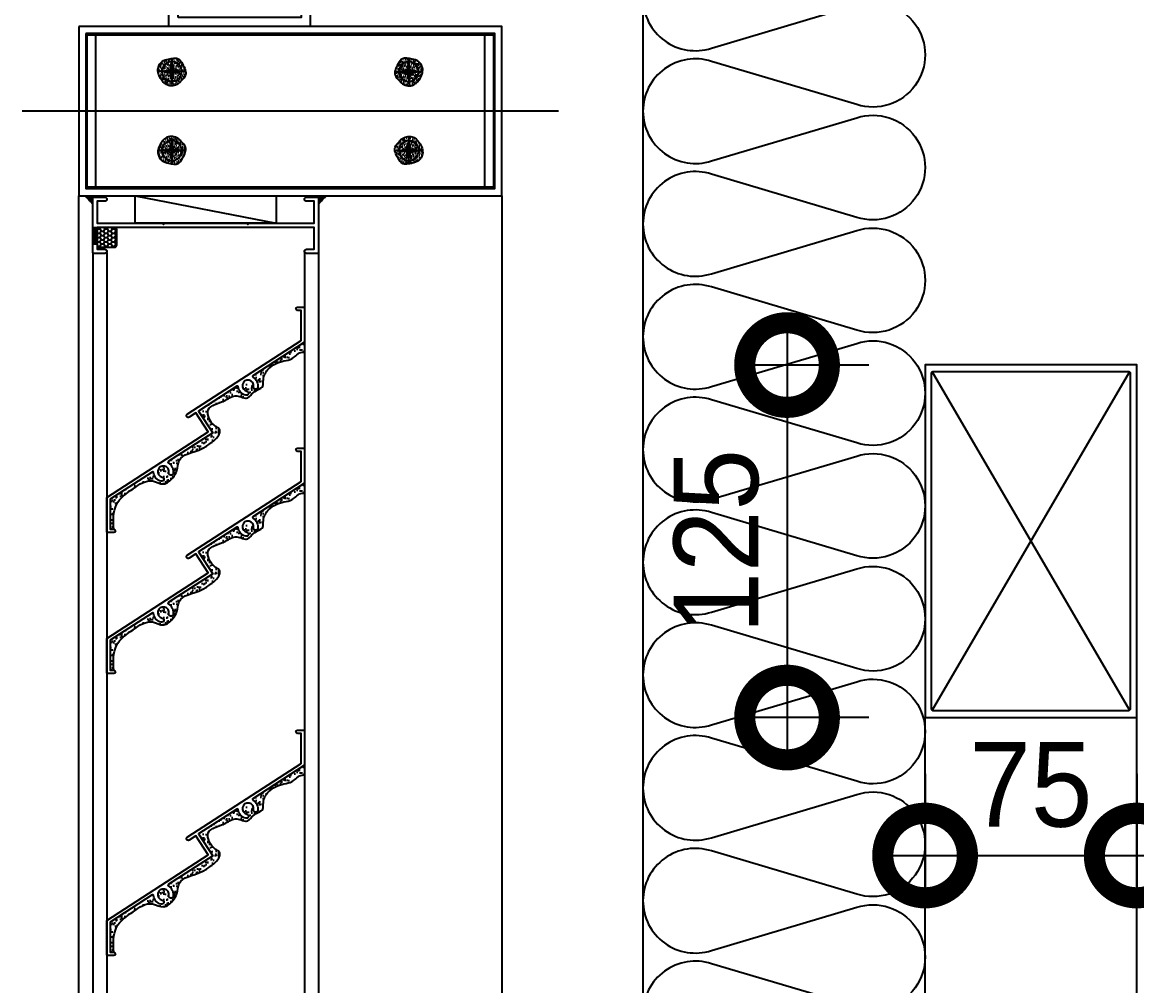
# Model space of a CAD drawing. Header units: millimetres. Extents: x 17311 to 801382, y -242618 to -104888.
# Drawn here: x 495190.7 to 495585.7, y -196369.7 to -196028 of the extents above; entities that cross this region are included whole.
import ezdxf

# ---------------------------------------------------------------- set-up
doc = ezdxf.new("R2010")
doc.units = ezdxf.units.MM
doc.header["$LTSCALE"] = 250
doc.layers.get('Defpoints').update_dxf_attribs({"color": 151})
for name, color, linetype in [('6FIN', 6, 'Continuous'), ('A-ETC-8', 8, 'Continuous'), ('INSUL', 251, 'Continuous'), ('ISL', 251, 'Continuous'), ('S-TEEL', 4, 'Continuous'), ('SHEET', 6, 'Continuous'), ('각파이프', 4, 'Continuous')]:
    doc.layers.add(name, color=color, linetype=linetype)
doc.layers.add('NOPLOT', color=191, linetype='Continuous', plot=False)
doc.styles.add('Gdim', font='')
doc.styles.get('Gdim').set_extended_font_data('Dotum')
doc.dimstyles.new('Gdim400', dxfattribs={"dimscale": 400, "dimtxt": 3, "dimasz": 6, "dimexe": 1.5, "dimexo": 2, "dimgap": 1, "dimtad": 1, "dimdec": 0, "dimzin": 0, "dimdsep": 46, "dimlunit": 6, "dimtxsty": 'Gdim', "dimblk": 'XX-SEC-5~8$0$_DotSmall', "dimcen": 1.5, "dimdle": 1.5, "dimclrd": 1, "dimclre": 1, "dimclrt": 256, "dimazin": 0, "dimtfac": 1, "dimtdec": 0, "dimtix": 1, "dimtmove": 2, "dimatfit": 3, "dimldrblk": 'XX-SEC-5~8$0$_DotSmall', "dimfxl": 1, "dimtolj": 1, "dimtzin": 0, "dimlwd": -1, "dimlwe": -1, "dimarcsym": 0})

# ---------------------------------------------------------------- blocks, each defined once
blk = doc.blocks.new('그릴_1.5')
at = {"layer": 'INSUL'}
h = blk.add_hatch(dxfattribs=at)
h.set_pattern_fill('AR-SAND', color=256, scale=0.02, angle=360)
h.set_pattern_definition([(217.5, (86027.289, 1933.7404), (0.032000626, -0.978826475), [0, -0.77216, 0, -0.8636, 0, -0.8255]), (187.5, (86027.289, 1933.7404), (-0.899046566, -1.433650201), [0, -0.41656, 0, -0.69596, 0, -0.2667]), (147.5, (86027.9139, 1933.7404), (-1.5819847405, -0.002874369), [0, -0.254, 0, -0.9144, 0, -1.1938]), (137.5, (86027.9139, 1933.7404), (-1.527112905, -0.445858647), [0, -0.127, 0, -0.59944, 0, -0.6858])])
edge = h.paths.add_edge_path()
edge.add_spline(control_points=[(-118.18, 838.41), (-118.98, 838.23), (-120.69, 837.84), (-122.51, 834.76), (-121.12, 831.25), (-118.22, 828.37), (-114.91, 829.2), (-113.37, 831.12), (-111.28, 833.05), (-112.88, 836.22), (-114.75, 839.27), (-116.91, 838.73), (-118.18, 838.41)], knot_values=[0, 0, 0, 0, 2.395518, 5.094248, 9.480582, 12.644651, 16.609604, 17.634177, 20.133363, 24.245726, 26.635337, 30.092794, 30.092794, 30.092794, 30.092794], degree=3, periodic=0)
h = blk.add_hatch(dxfattribs=at)
h.set_pattern_fill('AR-SAND', color=256, scale=0.02, angle=180)
h.set_pattern_definition([(217.5, (86027.289, 1933.7404), (0.032000626, -0.978826475), [0, -0.77216, 0, -0.8636, 0, -0.8255]), (187.5, (86027.289, 1933.7404), (-0.899046566, -1.433650201), [0, -0.41656, 0, -0.69596, 0, -0.2667]), (147.5, (86027.9139, 1933.7404), (-1.5819847405, -0.002874369), [0, -0.254, 0, -0.9144, 0, -1.1938]), (137.5, (86027.9139, 1933.7404), (-1.527112905, -0.445858647), [0, -0.127, 0, -0.59944, 0, -0.6858])])
edge = h.paths.add_edge_path()
edge.add_spline(control_points=[(-31.82, 838.41), (-31.02, 838.23), (-29.31, 837.84), (-27.49, 834.76), (-28.88, 831.25), (-31.78, 828.37), (-35.09, 829.2), (-36.63, 831.12), (-38.72, 833.05), (-37.12, 836.22), (-35.25, 839.27), (-33.09, 838.73), (-31.82, 838.41)], knot_values=[0, 0, 0, 0, 2.395518, 5.094248, 9.480582, 12.644651, 16.609604, 17.634177, 20.133363, 24.245726, 26.635337, 30.092794, 30.092794, 30.092794, 30.092794], degree=3, periodic=0)
h = blk.add_hatch(dxfattribs=at)
h.set_pattern_fill('AR-SAND', color=256, scale=0.02)
h.set_pattern_definition([(217.5, (86027.289, 1937.7404), (0.032000626, -0.978826475), [0, -0.77216, 0, -0.8636, 0, -0.8255]), (187.5, (86027.289, 1937.7404), (-0.899046566, -1.433650201), [0, -0.41656, 0, -0.69596, 0, -0.2667]), (147.5, (86027.9139, 1937.7404), (-1.5819847405, -0.002874369), [0, -0.254, 0, -0.9144, 0, -1.1938]), (137.5, (86027.9139, 1937.7404), (-1.527112905, -0.445858647), [0, -0.127, 0, -0.59944, 0, -0.6858])])
edge = h.paths.add_edge_path()
edge.add_spline(control_points=[(-118.18, 801.55), (-118.98, 801.73), (-120.69, 802.12), (-122.51, 805.2), (-121.12, 808.71), (-118.22, 811.59), (-114.91, 810.76), (-113.37, 808.84), (-111.28, 806.91), (-112.88, 803.74), (-114.75, 800.69), (-116.91, 801.23), (-118.18, 801.55)], knot_values=[0, 0, 0, 0, 2.395518, 5.094248, 9.480582, 12.644651, 16.609604, 17.634177, 20.133363, 24.245726, 26.635337, 30.092794, 30.092794, 30.092794, 30.092794], degree=3, periodic=0)
h = blk.add_hatch(dxfattribs=at)
h.set_pattern_fill('AR-SAND', color=256, scale=0.02, angle=180)
h.set_pattern_definition([(217.5, (86027.289, 1937.7404), (0.032000626, -0.978826475), [0, -0.77216, 0, -0.8636, 0, -0.8255]), (187.5, (86027.289, 1937.7404), (-0.899046566, -1.433650201), [0, -0.41656, 0, -0.69596, 0, -0.2667]), (147.5, (86027.9139, 1937.7404), (-1.5819847405, -0.002874369), [0, -0.254, 0, -0.9144, 0, -1.1938]), (137.5, (86027.9139, 1937.7404), (-1.527112905, -0.445858647), [0, -0.127, 0, -0.59944, 0, -0.6858])])
edge = h.paths.add_edge_path()
edge.add_spline(control_points=[(-31.82, 801.55), (-31.02, 801.73), (-29.31, 802.12), (-27.49, 805.2), (-28.88, 808.71), (-31.78, 811.59), (-35.09, 810.76), (-36.63, 808.84), (-38.72, 806.91), (-37.12, 803.74), (-35.25, 800.69), (-33.09, 801.23), (-31.82, 801.55)], knot_values=[0, 0, 0, 0, 2.395518, 5.094248, 9.480582, 12.644651, 16.609604, 17.634177, 20.133363, 24.245726, 26.635337, 30.092794, 30.092794, 30.092794, 30.092794], degree=3, periodic=0)
h = blk.add_hatch(dxfattribs=at)
h.set_pattern_fill('DOTS', color=256, scale=0.2, angle=90)
h.set_pattern_definition([(270, (81689.33182, 10382.32428), (0.3175, -0.15875), [0, -0.3175])])
h.paths.add_polyline_path([(-85, 789.18), (-85, 789.98), (-88, 789.98, -0.068271), (-85, 786.98)])
h = blk.add_hatch(dxfattribs=at)
h.set_pattern_fill('DOTS', color=256, scale=0.2, angle=90)
h.set_pattern_definition([(270, (81709.33182, 10382.32428), (0.3175, -0.15875), [0, -0.3175])])
h.paths.add_polyline_path([(-5, 789.18), (-5, 789.98), (-2, 789.98, 0.068271), (-5, 786.98)])
h = blk.add_hatch(dxfattribs=at)
h.set_pattern_fill('HONEY', color=256, scale=7, angle=180)
h.set_pattern_definition([(180, (29840.4707, 27824.9474), (-1.3125, -0.757772228), [0.875, -1.75]), (300, (29840.4707, 27824.9474), (1.3125, -0.757772228), [0.875, -1.75]), (240, (29840.4707, 27824.9474), (-9e-16, -1.515544457), [-1.75, 0.875])])
edge = h.paths.add_edge_path()
edge.add_line((-12.8, 778.73), (-7.2, 778.73))
edge.add_arc((-7.2, 778.03), 0.7, 360, 450, ccw=False)
edge.add_line((-6.5, 778.03), (-6.5, 772.43))
edge.add_arc((-7.2, 772.43), 0.7, 270, 360, ccw=False)
edge.add_line((-7.2, 771.73), (-12.8, 771.73))
edge.add_arc((-12.8, 772.43), 0.7, 180, 270, ccw=False)
edge.add_line((-13.5, 772.43), (-13.5, 778.03))
edge.add_arc((-12.8, 778.03), 0.7, 450, 540, ccw=False)
h = blk.add_hatch(dxfattribs=at)
h.set_pattern_fill('DASH', color=256, scale=3, angle=270)
h.set_pattern_definition([(270, (38932.747, -1134.8965), (0.375, -0.375), [0.375, -0.375])])
h.paths.add_polyline_path([(-5, 778.73), (-6.5, 778.73), (-6.5, 772.73), (-5, 772.73)])
h = blk.add_hatch(dxfattribs=at)
h.set_pattern_fill('AR-SAND', color=256, scale=0.05)
h.set_pattern_definition([(37.5, (-44927.3643, 114603.9993), (-0.080001565, 2.447066187), [0, -1.9304, 0, -2.159, 0, -2.06375]), (7.5, (-44927.3643, 114603.9993), (2.24761642, 3.5841255), [0, -1.0414, 0, -1.7399, 0, -0.66675]), (327.5, (-44928.9264, 114603.9993), (3.95496185, 0.007185923), [0, -0.635, 0, -2.286, 0, -2.9845]), (317.5, (-44928.9264, 114603.9993), (3.81778226, 1.11464662), [0, -0.3175, 0, -1.4986, 0, -1.7145])])
edge = h.paths.add_edge_path()
edge.add_arc((-61.92, 725.88), 0.3, 300.425, 417, ccw=False)
edge.add_arc((-60, 722.61), 3.5, 480.425, 551.1734)
edge.add_arc((-62.7, 722.07), 0.75, 191.1734, 371.1734)
edge.add_arc((-60, 722.61), 2, -77.1734, 191.1734, ccw=False)
edge.add_arc((-59.39, 719.93), 0.75, 462.8266, 642.8266)
edge.add_arc((-60, 722.61), 3.5, 282.8266, 353.575)
edge.add_arc((-56.22, 722.18), 0.3, 417, 533.575, ccw=False)
edge.add_line((-56.06, 722.43), (-42.49, 713.62))
edge.add_line((-42.49, 713.62), (-47.51, 705.91))
edge.add_line((-47.51, 705.91), (-31.76, 695.68))
edge.add_arc((-31.92, 695.43), 0.3, 300.425, 417, ccw=False)
edge.add_arc((-30, 692.15), 3.5, 480.425, 551.1734)
edge.add_arc((-32.7, 691.62), 0.75, 191.1734, 371.1734)
edge.add_arc((-30, 692.15), 2, -77.1734, 191.1734, ccw=False)
edge.add_arc((-29.39, 689.47), 0.75, 462.8266, 642.8266)
edge.add_arc((-30, 692.15), 3.5, 282.8266, 353.575)
edge.add_arc((-26.22, 691.73), 0.3, 417, 533.575, ccw=False)
edge.add_line((-26.06, 691.98), (-11.2, 682.33))
edge.add_line((-11.2, 682.33), (-11.2, 671.68))
edge.add_line((-11.2, 671.68), (-12.4, 671.68))
edge.add_spline(control_points=[(-12.4, 671.68), (-12.28, 674.64), (-12.02, 681.07), (-19.01, 685.81), (-25.03, 690.18), (-30.14, 686.79), (-33.32, 689.68), (-35.07, 692.57), (-35.42, 698.57), (-43.43, 698.48), (-52.13, 706.32), (-46.87, 708.9), (-43.81, 715.36), (-51.52, 716.57), (-55.61, 720.01), (-59.97, 717.18), (-61.86, 720.98), (-65.72, 721.58), (-65.16, 725.55), (-67.33, 729.45), (-71.68, 731.31), (-76.18, 731.93), (-78.01, 734.64), (-79.73, 734.54), (-80, 734.52)], knot_values=[0, 0, 0, 0, 8.903403, 16.972588, 24.386558, 28.464058, 32.376054, 35.250962, 38.890173, 48.28531, 57.322987, 58.527761, 64.920636, 71.793865, 76.258779, 80.217284, 83.010925, 86.979037, 89.314988, 93.488168, 99.635723, 102.710115, 106.902697, 107.715399, 107.715399, 107.715399, 107.715399], degree=3, periodic=0)
edge.add_line((-80, 734.52), (-80, 737.98))
edge.add_line((-80, 737.98), (-61.76, 726.14))
h = blk.add_hatch(dxfattribs=at)
h.set_pattern_fill('AR-SAND', color=256, scale=0.05)
h.set_pattern_definition([(37.5, (-44927.3643, 114553.9993), (-0.080001565, 2.447066187), [0, -1.9304, 0, -2.159, 0, -2.06375]), (7.5, (-44927.3643, 114553.9993), (2.24761642, 3.5841255), [0, -1.0414, 0, -1.7399, 0, -0.66675]), (327.5, (-44928.9264, 114553.9993), (3.95496185, 0.007185923), [0, -0.635, 0, -2.286, 0, -2.9845]), (317.5, (-44928.9264, 114553.9993), (3.81778226, 1.11464662), [0, -0.3175, 0, -1.4986, 0, -1.7145])])
edge = h.paths.add_edge_path()
edge.add_arc((-61.92, 675.88), 0.3, 300.425, 417, ccw=False)
edge.add_arc((-60, 672.61), 3.5, 480.425, 551.1734)
edge.add_arc((-62.7, 672.07), 0.75, 191.1734, 371.1734)
edge.add_arc((-60, 672.61), 2, -77.1734, 191.1734, ccw=False)
edge.add_arc((-59.39, 669.93), 0.75, 462.8266, 642.8266)
edge.add_arc((-60, 672.61), 3.5, 282.8266, 353.575)
edge.add_arc((-56.22, 672.18), 0.3, 417, 533.575, ccw=False)
edge.add_line((-56.06, 672.43), (-42.49, 663.62))
edge.add_line((-42.49, 663.62), (-47.51, 655.91))
edge.add_line((-47.51, 655.91), (-31.76, 645.68))
edge.add_arc((-31.92, 645.43), 0.3, 300.425, 417, ccw=False)
edge.add_arc((-30, 642.15), 3.5, 480.425, 551.1734)
edge.add_arc((-32.7, 641.62), 0.75, 191.1734, 371.1734)
edge.add_arc((-30, 642.15), 2, -77.1734, 191.1734, ccw=False)
edge.add_arc((-29.39, 639.47), 0.75, 462.8266, 642.8266)
edge.add_arc((-30, 642.15), 3.5, 282.8266, 353.575)
edge.add_arc((-26.22, 641.73), 0.3, 417, 533.575, ccw=False)
edge.add_line((-26.06, 641.98), (-11.2, 632.33))
edge.add_line((-11.2, 632.33), (-11.2, 621.68))
edge.add_line((-11.2, 621.68), (-12.4, 621.68))
edge.add_spline(control_points=[(-12.4, 621.68), (-12.28, 624.64), (-12.02, 631.07), (-19.01, 635.81), (-25.03, 640.18), (-30.14, 636.79), (-33.32, 639.68), (-35.07, 642.57), (-35.42, 648.57), (-43.43, 648.48), (-52.13, 656.32), (-46.87, 658.9), (-43.81, 665.36), (-51.52, 666.57), (-55.61, 670.01), (-59.97, 667.18), (-61.86, 670.98), (-65.72, 671.58), (-65.16, 675.55), (-67.33, 679.45), (-71.68, 681.31), (-76.18, 681.93), (-78.01, 684.64), (-79.73, 684.54), (-80, 684.52)], knot_values=[0, 0, 0, 0, 8.903403, 16.972588, 24.386558, 28.464058, 32.376054, 35.250962, 38.890173, 48.28531, 57.322987, 58.527761, 64.920636, 71.793865, 76.258779, 80.217284, 83.010925, 86.979037, 89.314988, 93.488168, 99.635723, 102.710115, 106.902697, 107.715399, 107.715399, 107.715399, 107.715399], degree=3, periodic=0)
edge.add_line((-80, 684.52), (-80, 687.98))
edge.add_line((-80, 687.98), (-61.76, 676.14))
h = blk.add_hatch(dxfattribs=at)
h.set_pattern_fill('AR-SAND', color=256, scale=0.05)
h.set_pattern_definition([(37.5, (-44927.3643, 114453.9993), (-0.080001565, 2.447066187), [0, -1.9304, 0, -2.159, 0, -2.06375]), (7.5, (-44927.3643, 114453.9993), (2.24761642, 3.5841255), [0, -1.0414, 0, -1.7399, 0, -0.66675]), (327.5, (-44928.9264, 114453.9993), (3.95496185, 0.007185923), [0, -0.635, 0, -2.286, 0, -2.9845]), (317.5, (-44928.9264, 114453.9993), (3.81778226, 1.11464662), [0, -0.3175, 0, -1.4986, 0, -1.7145])])
edge = h.paths.add_edge_path()
edge.add_arc((-61.92, 575.88), 0.3, 300.425, 417, ccw=False)
edge.add_arc((-60, 572.61), 3.5, 480.425, 551.1734)
edge.add_arc((-62.7, 572.07), 0.75, 191.1734, 371.1734)
edge.add_arc((-60, 572.61), 2, -77.1734, 191.1734, ccw=False)
edge.add_arc((-59.39, 569.93), 0.75, 462.8266, 642.8266)
edge.add_arc((-60, 572.61), 3.5, 282.8266, 353.575)
edge.add_arc((-56.22, 572.18), 0.3, 417, 533.575, ccw=False)
edge.add_line((-56.06, 572.43), (-42.49, 563.62))
edge.add_line((-42.49, 563.62), (-47.51, 555.91))
edge.add_line((-47.51, 555.91), (-31.76, 545.68))
edge.add_arc((-31.92, 545.43), 0.3, 300.425, 417, ccw=False)
edge.add_arc((-30, 542.15), 3.5, 480.425, 551.1734)
edge.add_arc((-32.7, 541.62), 0.75, 191.1734, 371.1734)
edge.add_arc((-30, 542.15), 2, -77.1734, 191.1734, ccw=False)
edge.add_arc((-29.39, 539.47), 0.75, 462.8266, 642.8266)
edge.add_arc((-30, 542.15), 3.5, 282.8266, 353.575)
edge.add_arc((-26.22, 541.73), 0.3, 417, 533.575, ccw=False)
edge.add_line((-26.06, 541.98), (-11.2, 532.33))
edge.add_line((-11.2, 532.33), (-11.2, 521.68))
edge.add_line((-11.2, 521.68), (-12.4, 521.68))
edge.add_spline(control_points=[(-12.4, 521.68), (-12.28, 524.64), (-12.02, 531.07), (-19.01, 535.81), (-25.03, 540.18), (-30.14, 536.79), (-33.32, 539.68), (-35.07, 542.57), (-35.42, 548.57), (-43.43, 548.48), (-52.13, 556.32), (-46.87, 558.9), (-43.81, 565.36), (-51.52, 566.57), (-55.61, 570.01), (-59.97, 567.18), (-61.86, 570.98), (-65.72, 571.58), (-65.16, 575.55), (-67.33, 579.45), (-71.68, 581.31), (-76.18, 581.93), (-78.01, 584.64), (-79.73, 584.54), (-80, 584.52)], knot_values=[0, 0, 0, 0, 8.903403, 16.972588, 24.386558, 28.464058, 32.376054, 35.250962, 38.890173, 48.28531, 57.322987, 58.527761, 64.920636, 71.793865, 76.258779, 80.217284, 83.010925, 86.979037, 89.314988, 93.488168, 99.635723, 102.710115, 106.902697, 107.715399, 107.715399, 107.715399, 107.715399], degree=3, periodic=0)
edge.add_line((-80, 584.52), (-80, 587.98))
edge.add_line((-80, 587.98), (-61.76, 576.14))
for p, q in [((-117, 838.48, 0), (-117, 829.48, 0)), ((-33, 838.48, 0), (-33, 829.48, 0)), ((-112.5, 833.98, 0), (-121.5, 833.98, 0)), ((-37.5, 833.98, 0), (-28.5, 833.98, 0)), ((-170, 819.98, 0), (20, 819.98, 0)), ((-117, 801.48, 0), (-117, 810.48, 0)), ((-33, 801.48, 0), (-33, 810.48, 0)), ((-112.5, 805.98, 0), (-121.5, 805.98, 0)), ((-37.5, 805.98, 0), (-28.5, 805.98, 0)), ((-150, 789.98, 0), (-150, 59.98, 0)), ((-20, 789.98, 0), (-70, 780.23, 0)), ((0, 59.98, 0), (0, 789.98, 0)), ((-85, 769.78, 0), (-85, 59.98, 0)), ((-80, 770.23, 0), (-80, 59.98, 0)), ((-10, 769.72, 0), (-10, 79.73, 0)), ((-5, 769.78, 0), (-5, 59.98, 0))]:
    blk.add_line(p, q, dxfattribs=at)
at = {"layer": 'INSUL', "elevation": 0}
for points in [[(0, 849.98), (0, 789.98), (-150, 789.98), (-150, 849.98)], [(-2.5, 847.48), (-2.5, 792.48), (-147.5, 792.48), (-147.5, 847.48)], [(-3, 846.98), (-147, 846.98), (-147, 792.98), (-3, 792.98)], [(-144, 846.98), (-147, 846.98), (-147, 792.98), (-144, 792.98)], [(-3, 846.98), (-6, 846.98), (-6, 792.98), (-3, 792.98)], [(-20, 789.98), (-70, 789.98), (-70, 780.23), (-20, 780.23)], [(-5, 778.73), (-6.5, 778.73), (-6.5, 772.73), (-5, 772.73)]]:
    blk.add_lwpolyline(points, close=True, dxfattribs=at)
at = {"layer": 'INSUL'}
for points in [[(-117.33, 836.2), (-117.28, 836.34), (-117.2, 836.45), (-117.1, 836.51), (-117, 836.53), (-116.9, 836.51), (-116.8, 836.45), (-116.72, 836.34), (-116.67, 836.2), (-116.64, 836.01), (-116.63, 835.8), (-116.64, 835.56), (-116.64, 835.32), (-116.63, 835.09), (-116.61, 834.87), (-116.55, 834.68), (-116.45, 834.53), (-116.3, 834.43), (-116.11, 834.37), (-115.89, 834.35), (-115.66, 834.34), (-115.42, 834.34), (-115.18, 834.35), (-114.97, 834.34), (-114.78, 834.31), (-114.64, 834.26), (-114.53, 834.18), (-114.47, 834.08), (-114.45, 833.98), (-114.47, 833.88), (-114.53, 833.78), (-114.64, 833.7), (-114.78, 833.65), (-114.97, 833.62), (-115.18, 833.61), (-115.42, 833.62), (-115.66, 833.62), (-115.89, 833.61), (-116.11, 833.58), (-116.3, 833.53), (-116.45, 833.43), (-116.55, 833.28), (-116.61, 833.09), (-116.63, 832.87), (-116.64, 832.64), (-116.64, 832.4), (-116.63, 832.16), (-116.64, 831.95), (-116.67, 831.76), (-116.72, 831.62), (-116.8, 831.51), (-116.9, 831.45), (-117, 831.43), (-117.1, 831.45), (-117.2, 831.51), (-117.28, 831.62), (-117.33, 831.76), (-117.36, 831.95), (-117.37, 832.16), (-117.36, 832.4), (-117.36, 832.64), (-117.37, 832.87), (-117.39, 833.09), (-117.45, 833.28), (-117.55, 833.43), (-117.7, 833.53), (-117.89, 833.58), (-118.11, 833.61), (-118.34, 833.62), (-118.58, 833.62), (-118.82, 833.61), (-119.03, 833.62), (-119.22, 833.65), (-119.36, 833.7), (-119.47, 833.78), (-119.53, 833.88), (-119.55, 833.98), (-119.53, 834.08), (-119.47, 834.18), (-119.36, 834.26), (-119.22, 834.31), (-119.03, 834.34), (-118.82, 834.35), (-118.58, 834.34), (-118.34, 834.34), (-118.11, 834.35), (-117.89, 834.37), (-117.7, 834.43), (-117.55, 834.53), (-117.45, 834.68), (-117.39, 834.87), (-117.37, 835.09), (-117.36, 835.32), (-117.36, 835.56), (-117.37, 835.8), (-117.36, 836.01)], [(-32.67, 836.2), (-32.72, 836.34), (-32.8, 836.45), (-32.9, 836.51), (-33, 836.53), (-33.1, 836.51), (-33.2, 836.45), (-33.28, 836.34), (-33.33, 836.2), (-33.36, 836.01), (-33.37, 835.8), (-33.36, 835.56), (-33.36, 835.32), (-33.37, 835.09), (-33.39, 834.87), (-33.45, 834.68), (-33.55, 834.53), (-33.7, 834.43), (-33.89, 834.37), (-34.11, 834.35), (-34.34, 834.34), (-34.58, 834.34), (-34.82, 834.35), (-35.03, 834.34), (-35.22, 834.31), (-35.36, 834.26), (-35.47, 834.18), (-35.53, 834.08), (-35.55, 833.98), (-35.53, 833.88), (-35.47, 833.78), (-35.36, 833.7), (-35.22, 833.65), (-35.03, 833.62), (-34.82, 833.61), (-34.58, 833.62), (-34.34, 833.62), (-34.11, 833.61), (-33.89, 833.58), (-33.7, 833.53), (-33.55, 833.43), (-33.45, 833.28), (-33.39, 833.09), (-33.37, 832.87), (-33.36, 832.64), (-33.36, 832.4), (-33.37, 832.16), (-33.36, 831.95), (-33.33, 831.76), (-33.28, 831.62), (-33.2, 831.51), (-33.1, 831.45), (-33, 831.43), (-32.9, 831.45), (-32.8, 831.51), (-32.72, 831.62), (-32.67, 831.76), (-32.64, 831.95), (-32.63, 832.16), (-32.64, 832.4), (-32.64, 832.64), (-32.63, 832.87), (-32.61, 833.09), (-32.55, 833.28), (-32.45, 833.43), (-32.3, 833.53), (-32.11, 833.58), (-31.89, 833.61), (-31.66, 833.62), (-31.42, 833.62), (-31.18, 833.61), (-30.97, 833.62), (-30.78, 833.65), (-30.64, 833.7), (-30.53, 833.78), (-30.47, 833.88), (-30.45, 833.98), (-30.47, 834.08), (-30.53, 834.18), (-30.64, 834.26), (-30.78, 834.31), (-30.97, 834.34), (-31.18, 834.35), (-31.42, 834.34), (-31.66, 834.34), (-31.89, 834.35), (-32.11, 834.37), (-32.3, 834.43), (-32.45, 834.53), (-32.55, 834.68), (-32.61, 834.87), (-32.63, 835.09), (-32.64, 835.32), (-32.64, 835.56), (-32.63, 835.8), (-32.64, 836.01)], [(-117.33, 803.76), (-117.28, 803.62), (-117.2, 803.51), (-117.1, 803.45), (-117, 803.43), (-116.9, 803.45), (-116.8, 803.51), (-116.72, 803.62), (-116.67, 803.76), (-116.64, 803.95), (-116.63, 804.16), (-116.64, 804.4), (-116.64, 804.64), (-116.63, 804.87), (-116.61, 805.09), (-116.55, 805.28), (-116.45, 805.43), (-116.3, 805.53), (-116.11, 805.58), (-115.89, 805.61), (-115.66, 805.62), (-115.42, 805.62), (-115.18, 805.61), (-114.97, 805.62), (-114.78, 805.65), (-114.64, 805.7), (-114.53, 805.78), (-114.47, 805.88), (-114.45, 805.98), (-114.47, 806.08), (-114.53, 806.18), (-114.64, 806.26), (-114.78, 806.31), (-114.97, 806.34), (-115.18, 806.35), (-115.42, 806.34), (-115.66, 806.34), (-115.89, 806.35), (-116.11, 806.37), (-116.3, 806.43), (-116.45, 806.53), (-116.55, 806.68), (-116.61, 806.87), (-116.63, 807.09), (-116.64, 807.32), (-116.64, 807.56), (-116.63, 807.8), (-116.64, 808.01), (-116.67, 808.2), (-116.72, 808.34), (-116.8, 808.45), (-116.9, 808.51), (-117, 808.53), (-117.1, 808.51), (-117.2, 808.45), (-117.28, 808.34), (-117.33, 808.2), (-117.36, 808.01), (-117.37, 807.8), (-117.36, 807.56), (-117.36, 807.32), (-117.37, 807.09), (-117.39, 806.87), (-117.45, 806.68), (-117.55, 806.53), (-117.7, 806.43), (-117.89, 806.37), (-118.11, 806.35), (-118.34, 806.34), (-118.58, 806.34), (-118.82, 806.35), (-119.03, 806.34), (-119.22, 806.31), (-119.36, 806.26), (-119.47, 806.18), (-119.53, 806.08), (-119.55, 805.98), (-119.53, 805.88), (-119.47, 805.78), (-119.36, 805.7), (-119.22, 805.65), (-119.03, 805.62), (-118.82, 805.61), (-118.58, 805.62), (-118.34, 805.62), (-118.11, 805.61), (-117.89, 805.58), (-117.7, 805.53), (-117.55, 805.43), (-117.45, 805.28), (-117.39, 805.09), (-117.37, 804.87), (-117.36, 804.64), (-117.36, 804.4), (-117.37, 804.16), (-117.36, 803.95)], [(-32.67, 803.76), (-32.72, 803.62), (-32.8, 803.51), (-32.9, 803.45), (-33, 803.43), (-33.1, 803.45), (-33.2, 803.51), (-33.28, 803.62), (-33.33, 803.76), (-33.36, 803.95), (-33.37, 804.16), (-33.36, 804.4), (-33.36, 804.64), (-33.37, 804.87), (-33.39, 805.09), (-33.45, 805.28), (-33.55, 805.43), (-33.7, 805.53), (-33.89, 805.58), (-34.11, 805.61), (-34.34, 805.62), (-34.58, 805.62), (-34.82, 805.61), (-35.03, 805.62), (-35.22, 805.65), (-35.36, 805.7), (-35.47, 805.78), (-35.53, 805.88), (-35.55, 805.98), (-35.53, 806.08), (-35.47, 806.18), (-35.36, 806.26), (-35.22, 806.31), (-35.03, 806.34), (-34.82, 806.35), (-34.58, 806.34), (-34.34, 806.34), (-34.11, 806.35), (-33.89, 806.37), (-33.7, 806.43), (-33.55, 806.53), (-33.45, 806.68), (-33.39, 806.87), (-33.37, 807.09), (-33.36, 807.32), (-33.36, 807.56), (-33.37, 807.8), (-33.36, 808.01), (-33.33, 808.2), (-33.28, 808.34), (-33.2, 808.45), (-33.1, 808.51), (-33, 808.53), (-32.9, 808.51), (-32.8, 808.45), (-32.72, 808.34), (-32.67, 808.2), (-32.64, 808.01), (-32.63, 807.8), (-32.64, 807.56), (-32.64, 807.32), (-32.63, 807.09), (-32.61, 806.87), (-32.55, 806.68), (-32.45, 806.53), (-32.3, 806.43), (-32.11, 806.37), (-31.89, 806.35), (-31.66, 806.34), (-31.42, 806.34), (-31.18, 806.35), (-30.97, 806.34), (-30.78, 806.31), (-30.64, 806.26), (-30.53, 806.18), (-30.47, 806.08), (-30.45, 805.98), (-30.47, 805.88), (-30.53, 805.78), (-30.64, 805.7), (-30.78, 805.65), (-30.97, 805.62), (-31.18, 805.61), (-31.42, 805.62), (-31.66, 805.62), (-31.89, 805.61), (-32.11, 805.58), (-32.3, 805.53), (-32.45, 805.43), (-32.55, 805.28), (-32.61, 805.09), (-32.63, 804.87), (-32.64, 804.64), (-32.64, 804.4), (-32.63, 804.16), (-32.64, 803.95)]]:
    blk.add_lwpolyline(points, close=True, dxfattribs=at)
at = {"layer": 'INSUL', "elevation": 0}
for points in [[(-59.5, 780.23), (-60, 779.73), (-60.5, 780.23), (-83.5, 780.23), (-83.5, 787.98), (-80.75, 787.98, 1), (-80.75, 789.48), (-84.7, 789.48, 0.414214), (-85, 789.18), (-85, 769.78, 0.414214), (-84.7, 769.48), (-80.75, 769.48, 1), (-80.75, 770.98), (-83.5, 770.98), (-83.5, 778.73), (-6.5, 778.73), (-6.5, 770.98), (-9.25, 770.98, 1), (-9.25, 769.48), (-5.3, 769.48, 0.414214), (-5, 769.78), (-5, 789.18, 0.414214), (-5.3, 789.48), (-9.25, 789.48, 1), (-9.25, 787.98), (-6.5, 787.98), (-6.5, 780.23), (-29.5, 780.23), (-30, 779.73), (-30.5, 780.23)], [(-12.8, 778.73), (-7.2, 778.73, -0.414214), (-6.5, 778.03), (-6.5, 772.43, -0.414214), (-7.2, 771.73), (-12.8, 771.73, -0.414214), (-13.5, 772.43), (-13.5, 778.03, -0.414214)], [(-77.6, 749.28, 1), (-77.6, 750.48), (-79.7, 750.48, 0.414214), (-80, 750.18), (-80, 737.98), (-61.76, 726.14, -0.557593), (-61.77, 725.62, 0.318892), (-63.43, 721.93, 1), (-61.96, 722.22, -2.365798), (-59.56, 720.66, 1), (-59.22, 719.19, 0.318892), (-56.52, 722.22, -0.557593), (-56.06, 722.43), (-42.49, 713.62), (-47.51, 705.91), (-31.76, 695.68, -0.557593), (-31.77, 695.17, 0.318892), (-33.43, 691.47, 1), (-31.96, 691.76, -2.365798), (-29.56, 690.2, 1), (-29.22, 688.74, 0.318892), (-26.52, 691.76, -0.557593), (-26.06, 691.98), (-11.2, 682.33), (-11.2, 671.68), (-12.4, 671.68, 1), (-12.4, 670.48), (-10.3, 670.48, 0.414214), (-10, 670.78), (-10, 682.98), (-45.85, 706.26), (-41.49, 712.97), (-39.14, 711.45, 1), (-38.49, 712.45), (-78.8, 738.63), (-78.8, 749.28)], [(-77.6, 699.28, 1), (-77.6, 700.48), (-79.7, 700.48, 0.414214), (-80, 700.18), (-80, 687.98), (-61.76, 676.14, -0.557593), (-61.77, 675.62, 0.318892), (-63.43, 671.93, 1), (-61.96, 672.22, -2.365798), (-59.56, 670.66, 1), (-59.22, 669.19, 0.318892), (-56.52, 672.22, -0.557593), (-56.06, 672.43), (-42.49, 663.62), (-47.51, 655.91), (-31.76, 645.68, -0.557593), (-31.77, 645.17, 0.318892), (-33.43, 641.47, 1), (-31.96, 641.76, -2.365798), (-29.56, 640.2, 1), (-29.22, 638.74, 0.318892), (-26.52, 641.76, -0.557593), (-26.06, 641.98), (-11.2, 632.33), (-11.2, 621.68), (-12.4, 621.68, 1), (-12.4, 620.48), (-10.3, 620.48, 0.414214), (-10, 620.78), (-10, 632.98), (-45.85, 656.26), (-41.49, 662.97), (-39.14, 661.45, 1), (-38.49, 662.45), (-78.8, 688.63), (-78.8, 699.28)], [(-77.6, 599.28, 1), (-77.6, 600.48), (-79.7, 600.48, 0.414214), (-80, 600.18), (-80, 587.98), (-61.76, 576.14, -0.557593), (-61.77, 575.62, 0.318892), (-63.43, 571.93, 1), (-61.96, 572.22, -2.365798), (-59.56, 570.66, 1), (-59.22, 569.19, 0.318892), (-56.52, 572.22, -0.557593), (-56.06, 572.43), (-42.49, 563.62), (-47.51, 555.91), (-31.76, 545.68, -0.557593), (-31.77, 545.17, 0.318892), (-33.43, 541.47, 1), (-31.96, 541.76, -2.365798), (-29.56, 540.2, 1), (-29.22, 538.74, 0.318892), (-26.52, 541.76, -0.557593), (-26.06, 541.98), (-11.2, 532.33), (-11.2, 521.68), (-12.4, 521.68, 1), (-12.4, 520.48), (-10.3, 520.48, 0.414214), (-10, 520.78), (-10, 532.98), (-45.85, 556.26), (-41.49, 562.97), (-39.14, 561.45, 1), (-38.49, 562.45), (-78.8, 588.63), (-78.8, 599.28)]]:
    blk.add_lwpolyline(points, format="xyb", close=True, dxfattribs=at)
at = {"layer": 'INSUL'}
for centre in [(-117, 833.98, 0), (-33, 833.98, 0), (-117, 805.98, 0), (-33, 805.98, 0)]:
    blk.add_circle(centre, 3.5, dxfattribs=at)
for centre, start, end in [((-97.43, 777.55, 0), 37.1889, 52.8111), ((7.43, 777.55, 0), 127.1889, 142.8111)]:
    blk.add_arc(centre, 15.61, start, end, dxfattribs=at)
for points in [[(-118.18, 838.41, 0), (-120.43, 837.59, 0), (-121.85, 835.29, 0), (-120.65, 831.07, 0), (-118.2, 829.07, 0), (-114.35, 829.99, 0), (-113.65, 830.74, 0), (-112.15, 832.73, 0), (-113.21, 836.71, 0), (-114.73, 838.56, 0), (-118.18, 838.41, 0)], [(-31.82, 838.41, 0), (-29.57, 837.59, 0), (-28.15, 835.29, 0), (-29.35, 831.07, 0), (-31.8, 829.07, 0), (-35.65, 829.99, 0), (-36.35, 830.74, 0), (-37.85, 832.73, 0), (-36.79, 836.71, 0), (-35.27, 838.56, 0), (-31.82, 838.41, 0)], [(-118.18, 801.55, 0), (-120.43, 802.37, 0), (-121.85, 804.67, 0), (-120.65, 808.89, 0), (-118.2, 810.89, 0), (-114.35, 809.97, 0), (-113.65, 809.22, 0), (-112.15, 807.22, 0), (-113.21, 803.25, 0), (-114.73, 801.4, 0), (-118.18, 801.55, 0)], [(-31.82, 801.55, 0), (-29.57, 802.37, 0), (-28.15, 804.67, 0), (-29.35, 808.89, 0), (-31.8, 810.89, 0), (-35.65, 809.97, 0), (-36.35, 809.22, 0), (-37.85, 807.22, 0), (-36.79, 803.25, 0), (-35.27, 801.4, 0), (-31.82, 801.55, 0)]]:
    blk.add_spline(points, degree=3, dxfattribs=at)
at = {"layer": 'INSUL', "start_tangent": (0.040343, 0.999186), "end_tangent": (-0.998408, -0.056397)}
for points in [[(-12.4, 671.68, 0), (-13.42, 680.52, 0), (-19.29, 686.06, 0), (-26.17, 688.81, 0), (-30.12, 687.77, 0), (-33.34, 689.98, 0), (-34.76, 692.48, 0), (-35.64, 696.01, 0), (-43.94, 700.41, 0), (-49.55, 707.5, 0), (-48.53, 708.15, 0), (-45.9, 713.98, 0), (-51.87, 717.39, 0), (-56.03, 719, 0), (-59.93, 718.29, 0), (-61.94, 720.23, 0), (-65.22, 722.47, 0), (-65.45, 724.79, 0), (-67.25, 728.56, 0), (-72.72, 731.36, 0), (-75.66, 732.25, 0), (-79.19, 734.52, 0), (-80, 734.52, 0)], [(-12.4, 621.68, 0), (-13.42, 630.52, 0), (-19.29, 636.06, 0), (-26.17, 638.81, 0), (-30.12, 637.77, 0), (-33.34, 639.98, 0), (-34.76, 642.48, 0), (-35.64, 646.01, 0), (-43.94, 650.41, 0), (-49.55, 657.5, 0), (-48.53, 658.15, 0), (-45.9, 663.98, 0), (-51.87, 667.39, 0), (-56.03, 669, 0), (-59.93, 668.29, 0), (-61.94, 670.23, 0), (-65.22, 672.47, 0), (-65.45, 674.79, 0), (-67.25, 678.56, 0), (-72.72, 681.36, 0), (-75.66, 682.25, 0), (-79.19, 684.52, 0), (-80, 684.52, 0)], [(-12.4, 521.68, 0), (-13.42, 530.52, 0), (-19.29, 536.06, 0), (-26.17, 538.81, 0), (-30.12, 537.77, 0), (-33.34, 539.98, 0), (-34.76, 542.48, 0), (-35.64, 546.01, 0), (-43.94, 550.41, 0), (-49.55, 557.5, 0), (-48.53, 558.15, 0), (-45.9, 563.98, 0), (-51.87, 567.39, 0), (-56.03, 569, 0), (-59.93, 568.29, 0), (-61.94, 570.23, 0), (-65.22, 572.47, 0), (-65.45, 574.79, 0), (-67.25, 578.56, 0), (-72.72, 581.36, 0), (-75.66, 582.25, 0), (-79.19, 584.52, 0), (-80, 584.52, 0)]]:
    blk.add_spline(points, degree=3, dxfattribs=at)
blk = doc.blocks.new('A$Cae507117')
at = {"layer": 'A-ETC-8'}
for points in [[(-50, 0), (-50, -50), (0, -50), (0, 0)], [(-46.8, -3.2), (-46.8, -46.8), (-3.2, -46.8), (-3.2, -3.2)]]:
    blk.add_lwpolyline(points, close=True, dxfattribs=at)
blk = doc.blocks.new('XX-SEC-5~8$0$_DotSmall')
at = {"color": 0, "linetype": 'ByBlock', "const_width": 0.5}
blk.add_lwpolyline([(-0.0625, 0, 1), (0.0625, 0, 1)], format="xyb", close=True, dxfattribs=at)
blk = doc.blocks.new('*D176')
at = {"layer": 'Defpoints', "color": 0, "transparency": 16777216}
for p in [(495510.66, -196274.48), (495585.66, -196274.55), (495585.66, -196323.48)]:
    blk.add_point(p, dxfattribs=at)
at = {"layer": 'NOPLOT', "color": 1, "transparency": 16777216}
for p, q in [((495510.66, -196294.48), (495510.66, -196338.48)), ((495585.66, -196294.55), (495585.66, -196338.48)), ((495495.66, -196323.48), (495600.66, -196323.48))]:
    blk.add_line(p, q, dxfattribs=at)
at = {"layer": 'NOPLOT', "color": 1, "transparency": 16777216, "xscale": 60, "yscale": 60, "zscale": 60, "rotation": 180}
blk.add_blockref('XX-SEC-5~8$0$_DotSmall', (495510.66, -196323.48), dxfattribs=at)
at = {"layer": 'NOPLOT', "color": 1, "transparency": 16777216, "xscale": 60, "yscale": 60, "zscale": 60}
blk.add_blockref('XX-SEC-5~8$0$_DotSmall', (495585.66, -196323.48), dxfattribs=at)
at = {"layer": 'NOPLOT', "transparency": 16777216, "insert": (495548.16, -196298.46), "char_height": 30, "attachment_point": 5, "style": 'Gdim'}
blk.add_mtext('\\A1;75', dxfattribs=at)
blk = doc.blocks.new('*D177')
at = {"layer": 'Defpoints', "color": 0, "transparency": 16777216}
for p in [(495510.66, -196149.55), (495461.73, -196274.55), (495510.66, -196274.55)]:
    blk.add_point(p, dxfattribs=at)
at = {"layer": 'NOPLOT', "color": 1, "transparency": 16777216}
for p, q in [((495461.73, -196134.55), (495461.73, -196289.55)), ((495490.66, -196149.55), (495446.73, -196149.55)), ((495490.66, -196274.55), (495446.73, -196274.55))]:
    blk.add_line(p, q, dxfattribs=at)
at = {"layer": 'NOPLOT', "color": 1, "transparency": 16777216, "xscale": 60, "yscale": 60, "zscale": 60}
for p, rotation in [((495461.73, -196149.55), 90), ((495461.73, -196274.55), 270)]:
    blk.add_blockref('XX-SEC-5~8$0$_DotSmall', p, dxfattribs=dict(at, rotation=rotation))
at = {"layer": 'NOPLOT', "transparency": 16777216, "insert": (495436.71, -196212.05), "char_height": 30, "attachment_point": 5, "rotation": 90, "style": 'Gdim'}
blk.add_mtext('\\A1;125', dxfattribs=at)
blk = doc.blocks.new('A$C3312e4fb')
at = {"layer": '6FIN'}
blk.add_lwpolyline([(125, -75), (125, 0), (0, 0), (0, -75)], close=True, dxfattribs=at)
at = {"layer": 'SHEET', "color": 8}
for p, q in [((2.5, -72.49), (122.49, -2.5)), ((2.51, -2.5), (122.5, -72.49))]:
    blk.add_line(p, q, dxfattribs=at)
blk.add_lwpolyline([(2.3, -72), (2.3, -3, -0.414214), (3, -2.3), (122, -2.3, -0.414214), (122.7, -3), (122.7, -72, -0.414214), (122, -72.7), (3, -72.7, -0.414214)], format="xyb", close=True, dxfattribs=at)

msp = doc.modelspace()

# ---------------------------------------------------------------- linework, layer by layer
at = {"layer": 'ISL'}
msp.add_line((495410.66, -192779.48), (495410.66, -196849.48), dxfattribs=at)
msp.add_lwpolyline([(495410.66, -196019.5, 0.509267), (495434.9, -196037.16), (495486.42, -196021.84, -1.372593), (495486.42, -196057.16), (495434.9, -196041.84, 0.509267), (495410.66, -196059.5, 0.509267), (495434.9, -196077.16), (495486.42, -196061.84, -1.372593), (495486.42, -196097.16), (495434.9, -196081.84, 0.509267), (495410.66, -196099.5, 0.509267), (495434.9, -196117.16), (495486.42, -196101.84, -1.372593), (495486.42, -196137.16), (495434.9, -196121.84, 0.509267), (495410.66, -196139.5, 0.509267), (495434.9, -196157.16), (495486.42, -196141.84, -1.372593), (495486.42, -196177.16), (495434.9, -196161.84, 0.509267), (495410.66, -196179.5, 0.509267), (495434.9, -196197.16), (495486.42, -196181.84, -1.372593), (495486.42, -196217.16), (495434.9, -196201.84, 0.509267), (495410.66, -196219.5, 0.509267), (495434.9, -196237.16), (495486.42, -196221.84, -1.372593), (495486.42, -196257.16), (495434.9, -196241.84, 0.509267), (495410.66, -196259.5, 0.509267), (495434.9, -196277.16), (495486.42, -196261.84, -1.372593), (495486.42, -196297.16), (495434.9, -196281.84, 0.509267), (495410.66, -196299.5, 0.509267), (495434.9, -196317.16), (495486.42, -196301.84, -1.372593), (495486.42, -196337.16), (495434.9, -196321.84, 0.509267), (495410.66, -196339.5, 0.509267), (495434.9, -196357.16), (495486.42, -196341.84, -1.372593), (495486.42, -196377.16), (495434.9, -196361.84, 0.509267), (495410.66, -196379.5, 0.509267)], format="xyb", dxfattribs=at)
at = {"layer": 'S-TEEL'}
for p, q in [((495510.66, -196700.48), (495510.66, -196274.48)), ((495585.66, -196700.48), (495585.66, -196274.48))]:
    msp.add_line(p, q, dxfattribs=at)

# ---------------------------------------------------------------- block references
at = {"layer": 'A-ETC-8', "xscale": -1, "rotation": 180}
msp.add_blockref('A$Cae507117', (495292.66, -196029.48), dxfattribs=at)
at = {"layer": 'A-ETC-8', "xscale": -1}
msp.add_blockref('그릴_1.5', (495210.66, -196879.46, 0), dxfattribs=at)
at = {"layer": '각파이프', "rotation": 270}
msp.add_blockref('A$C3312e4fb', (495585.66, -196149.48), dxfattribs=at)

# ---------------------------------------------------------------- dimensions: what is measured, and where the dimension line sits
at = {"layer": 'NOPLOT'}
dim = msp.add_linear_dim(base=(495461.73, -196274.55), p1=(495510.66, -196149.55), p2=(495510.66, -196274.55), angle=270, dimstyle='Gdim400', override={"dimscale": 10, "dimtxsty": 'Gdim', "dimfxl": 2, "dimarcsym": 1}, dxfattribs=at)
dim.commit()
dim.dimension.update_dxf_attribs({"geometry": '*D177', "text_midpoint": (495436.71, -196212.05)})
dim = msp.add_linear_dim(base=(495585.66, -196323.48), p1=(495510.66, -196274.48), p2=(495585.66, -196274.55), dimstyle='Gdim400', override={"dimscale": 10, "dimtxsty": 'Gdim', "dimfxl": 2, "dimarcsym": 1}, dxfattribs=at)
dim.commit()
dim.dimension.update_dxf_attribs({"geometry": '*D176', "text_midpoint": (495548.16, -196298.46)})

doc.saveas('drawing.dxf')
